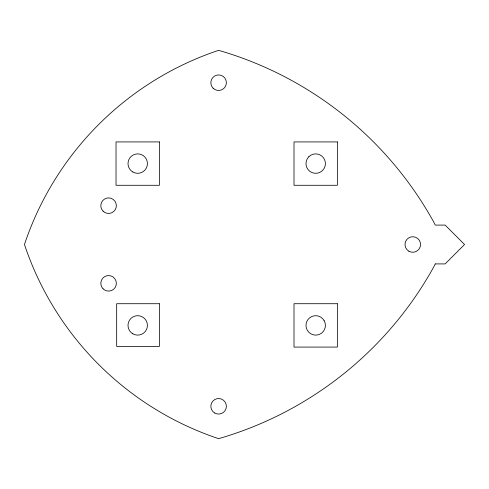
<?xml version="1.0" encoding="UTF-8"?>
<svg xmlns="http://www.w3.org/2000/svg" width="489" height="489" viewBox="0 0 489 489"><rect width="100%" height="100%" fill="white"/><g stroke="black" fill="none" stroke-linecap="round" stroke-linejoin="round"><path stroke-width="0.73" d="M435.259 263.913L433.517 267.342A360.008 360.008 0 0 1 218.614 438.664A307.422 307.422 0 0 1 24.45 244.5A307.422 307.422 0 0 1 218.614 50.336A360.008 360.008 0 0 1 433.517 221.658L435.259 225.087L445.137 225.087L464.55 244.5L445.137 263.913L435.259 263.913M308.828 156.737L307.288 158.748A9.707 9.707 0 0 0 322.557 170.465L324.103 168.454A9.707 9.707 0 0 0 308.828 156.737M159.39 141.92L116.027 141.92L116.027 185.282L159.39 185.282L159.39 141.92M337.373 141.92L294.011 141.92L294.011 185.282L337.373 185.282L337.373 141.92M159.39 303.718L116.675 303.718L116.675 346.432L159.39 346.432L159.39 303.718M337.373 303.718L294.011 303.718L294.011 347.08L337.373 347.08L337.373 303.718M324.103 320.546L322.557 318.535A9.707 9.707 0 0 0 307.288 330.252L308.828 332.263A9.707 9.707 0 0 0 324.103 320.546M213.118 88.191A7.769 7.769 0 0 0 226.114 84.707A7.769 7.769 0 0 0 216.603 75.196A7.769 7.769 0 0 0 213.118 88.191M214.726 413.028A7.769 7.769 0 0 0 226.376 406.304A7.769 7.769 0 0 0 214.726 399.574A7.769 7.769 0 0 0 214.726 413.028M408.89 251.224A7.769 7.769 0 0 0 420.54 244.5A7.769 7.769 0 0 0 408.89 237.776A7.769 7.769 0 0 0 408.89 251.224M103.093 288.822A7.769 7.769 0 0 0 116.089 285.344A7.769 7.769 0 0 0 106.578 275.833A7.769 7.769 0 0 0 103.093 288.822M103.093 211.162A7.769 7.769 0 0 0 116.089 207.678A7.769 7.769 0 0 0 106.578 198.167A7.769 7.769 0 0 0 103.093 211.162M132.855 172.006A9.707 9.707 0 0 0 147.421 163.601A9.707 9.707 0 0 0 132.855 155.19A9.707 9.707 0 0 0 132.855 172.006M132.855 333.81A9.707 9.707 0 0 0 147.421 325.399A9.707 9.707 0 0 0 132.855 316.994A9.707 9.707 0 0 0 132.855 333.81"/></g></svg>
